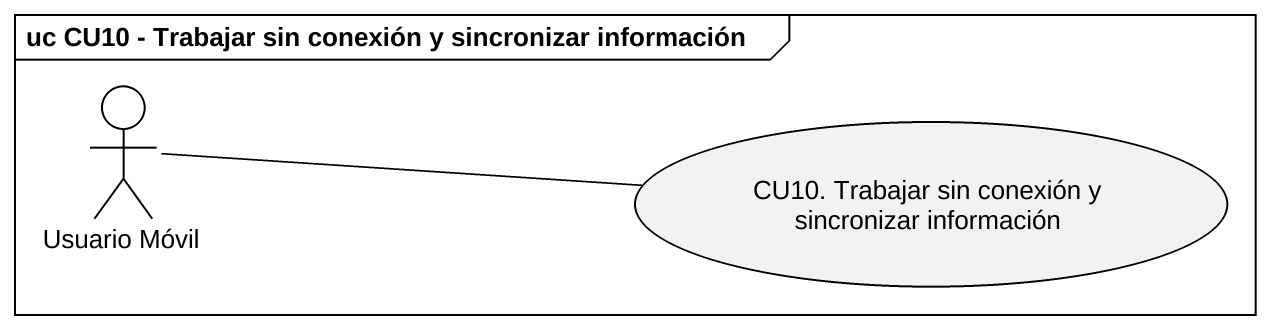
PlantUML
@startuml
mainframe uc CU10 - Trabajar sin conexión y sincronizar información
actor "Usuario Móvil" as Usuario_Móvil
usecase "CU10. Trabajar sin conexión y sincronizar información" as CU10_Trabajar_sin_conexión
Usuario_Móvil -right- CU10_Trabajar_sin_conexión
Usuario_Móvil -right- CU10_Trabajar_sin_conexión
@enduml
